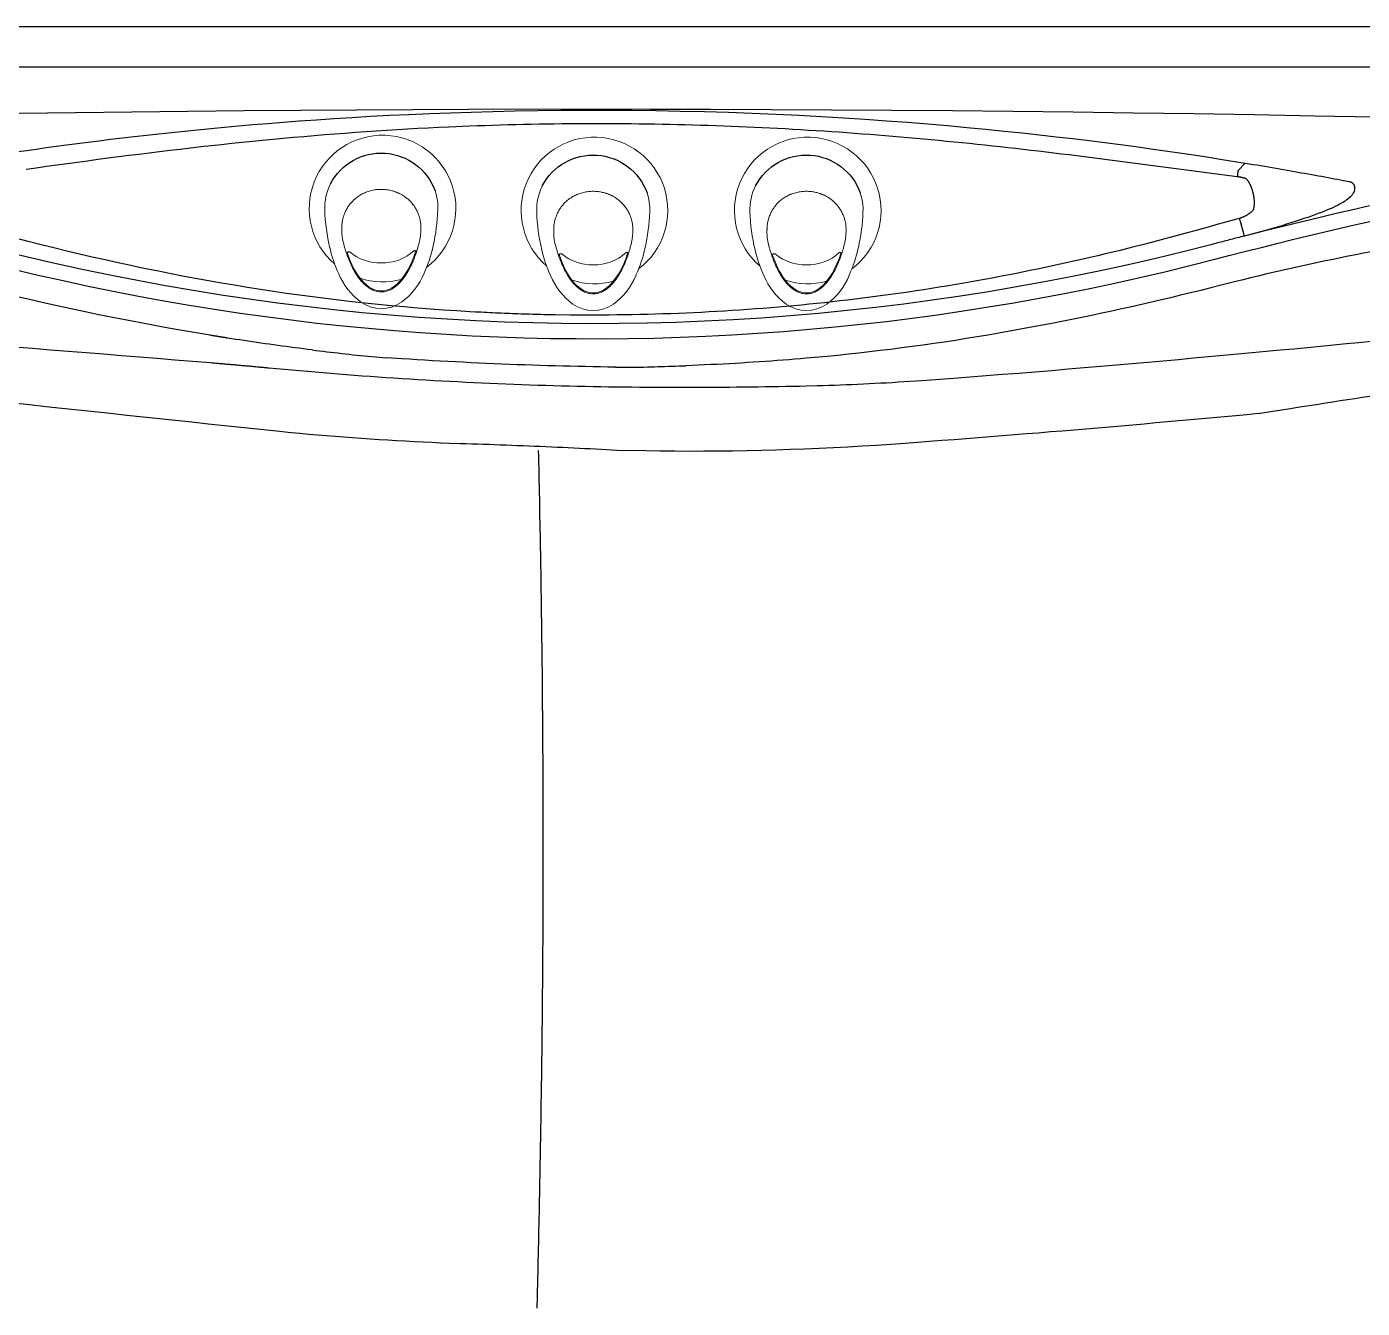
# Model space of a CAD drawing. Extents: x 528 to 612, y 649 to 778.
# Drawn here: x 559.62 to 584.67, y 709.49 to 733.54 of the extents above; entities that cross this region are included whole.
import ezdxf

# ---------------------------------------------------------------- set-up
doc = ezdxf.new("R2010")
doc.units = 0
doc.header["$MEASUREMENT"] = 0
doc.layers.add('1', color=4, linetype='Continuous')

# ---------------------------------------------------------------- blocks, each defined once
blk = doc.blocks.new('air')
at = {"color": 4, "linetype": 'Continuous', "lineweight": 15}
for start, end in [(220.7492, 142.9494), (165.1969, 197.8132)]:
    blk.add_arc((0, 0), 1.375, start, end, dxfattribs=at)
at = {"layer": '1', "linetype": 'Continuous', "lineweight": 15}
blk.add_line((-1.521, -0.646), (-1.523, -0.644), dxfattribs=at)
at = {"layer": '1', "linetype": 'Continuous', "lineweight": 15, "flags": 128}
blk.add_lwpolyline([(-0.81, 0.621), (-0.905, 0.587), (-0.999, 0.549), (-1.092, 0.505), (-1.181, 0.456), (-1.267, 0.4), (-1.347, 0.337), (-1.405, 0.282), (-1.457, 0.221), (-1.487, 0.176), (-1.512, 0.128), (-1.531, 0.077), (-1.544, 0.02), (-1.546, -0.039), (-1.539, -0.097), (-1.522, -0.153), (-1.5, -0.203), (-1.472, -0.25), (-1.44, -0.294), (-1.381, -0.359), (-1.315, -0.416), (-1.244, -0.468), (-1.149, -0.525), (-1.05, -0.576), (-0.948, -0.619), (-0.844, -0.658)], dxfattribs=at)
at = {"layer": '1', "linetype": 'Continuous', "lineweight": 15}
for centre, radius, start, end in [((0.104, -2.603), 3.642, 92.0665, 102.7282), ((0.021, 0.084), 0.954, 70.8918, 92.891), ((-0.734, -0.399), 1.272, 112.1545, 143.4931), ((-0.187, -1.448), 2.451, 102.0442, 114.7624), ((-0.148, 0), 0.873, 137.3551, 181.5716), ((-1.223, -0.024), 0.655, 144.4276, 215.6266), ((-0.141, -0.046), 0.88, 178.584, 220.1541), ((-0.741, 0.343), 1.261, 216.4207, 247.5271), ((-0.154, 1.5), 2.557, 245.294, 257.3674), ((0.073, 2.388), 3.473, 256.4351, 268.374), ((0.016, -0.096), 0.988, 267.5789, 296.8901)]:
    blk.add_arc(centre, radius, start, end, dxfattribs=at)
at = {"layer": '1'}
for centre, radius, start, end in [((-0.036, -0.025), 1.076, 297.6393, 69.9241), ((-0.802, 0.605), 0.0177, 309.977, 117.7542), ((-0.836, -0.631), 0.028, 253.5221, 38.0725)]:
    blk.add_arc(centre, radius, start, end, dxfattribs=at)
at = {"layer": '1', "color": 3, "linetype": 'Continuous', "lineweight": 15}
for points, knots in [([(-0.605, -0.743), (-0.647, -0.733), (-0.729, -0.712), (-0.85, -0.673), (-0.969, -0.629), (-1.086, -0.577), (-1.185, -0.524), (-1.266, -0.473), (-1.331, -0.426), (-1.391, -0.373), (-1.446, -0.315), (-1.494, -0.251), (-1.526, -0.192), (-1.545, -0.142), (-1.556, -0.103), (-1.563, -0.064), (-1.566, -0.024), (-1.564, 0.016), (-1.557, 0.056), (-1.546, 0.094), (-1.527, 0.144), (-1.495, 0.202), (-1.446, 0.266), (-1.391, 0.324), (-1.33, 0.376), (-1.266, 0.423), (-1.185, 0.475), (-1.087, 0.528), (-0.971, 0.58), (-0.851, 0.625), (-0.73, 0.663), (-0.648, 0.684), (-0.607, 0.694)], [0, 0, 0, 0, 0.049918, 0.099848, 0.149772, 0.199708, 0.249758, 0.281163, 0.312549, 0.343847, 0.375097, 0.406409, 0.43777, 0.453463, 0.469146, 0.48481, 0.500452, 0.516071, 0.531676, 0.547279, 0.562891, 0.594116, 0.625338, 0.65655, 0.687781, 0.719016, 0.750242, 0.800203, 0.850202, 0.900166, 0.950083, 1, 1, 1, 1]), ([(-0.607, 0.694), (-0.587, 0.699), (-0.548, 0.707), (-0.508, 0.711), (-0.488, 0.713)], [0, 0, 0, 0, 0.499996, 1, 1, 1, 1]), ([(-0.432, 0.718), (-0.441, 0.717), (-0.46, 0.716), (-0.479, 0.714), (-0.488, 0.713)], [0, 0, 0, 0, 0.503897, 1, 1, 1, 1]), ([(-0.302, 0.718), (-0.325, 0.719), (-0.368, 0.721), (-0.411, 0.719), (-0.432, 0.718)], [0, 0, 0, 0, 0.515264, 1, 1, 1, 1]), ([(-0.029, 0.638), (-0.052, 0.649), (-0.097, 0.671), (-0.163, 0.693), (-0.225, 0.708), (-0.265, 0.714), (-0.284, 0.716)], [0, 0, 0, 0, 0.2871549, 0.5493861, 0.7868935, 1, 1, 1, 1]), ([(0.36, -0.024), (0.359, 0.002), (0.358, 0.054), (0.345, 0.133), (0.33, 0.192), (0.317, 0.232), (0.31, 0.252), (0.302, 0.272), (0.293, 0.293), (0.284, 0.313), (0.274, 0.333), (0.257, 0.365), (0.23, 0.407), (0.191, 0.46), (0.145, 0.511), (0.092, 0.559), (0.034, 0.602), (-0.008, 0.626), (-0.029, 0.638)], [0, 0, 0, 0, 0.095821, 0.193894, 0.294492, 0.320678, 0.347244, 0.374185, 0.401486, 0.429141, 0.457148, 0.485334, 0.563526, 0.642838, 0.730397, 0.819135, 0.909028, 1, 1, 1, 1]), ([(-0.031, -0.684), (-0.01, -0.672), (0.032, -0.65), (0.089, -0.608), (0.143, -0.56), (0.184, -0.515), (0.216, -0.474), (0.24, -0.44), (0.261, -0.405), (0.28, -0.37), (0.294, -0.339), (0.305, -0.314), (0.321, -0.272), (0.341, -0.206), (0.357, -0.114), (0.359, -0.054), (0.36, -0.024)], [0, 0, 0, 0, 0.089465, 0.177985, 0.265807, 0.356658, 0.40795, 0.458748, 0.509015, 0.558748, 0.607996, 0.633599, 0.659069, 0.775989, 0.88959, 1, 1, 1, 1]), ([(-0.469, -0.763), (-0.492, -0.761), (-0.538, -0.758), (-0.583, -0.748), (-0.605, -0.743)], [0, 0, 0, 0, 0.500007, 1, 1, 1, 1]), ([(-0.283, -0.76), (-0.263, -0.758), (-0.223, -0.752), (-0.162, -0.737), (-0.096, -0.715), (-0.053, -0.695), (-0.031, -0.684)], [0, 0, 0, 0, 0.219659, 0.459288, 0.719297, 1, 1, 1, 1]), ([(-0.469, -0.763), (-0.458, -0.763), (-0.435, -0.765), (-0.412, -0.765), (-0.4, -0.765)], [0, 0, 0, 0, 0.497126, 1, 1, 1, 1])]:
    blk.add_open_spline(points, degree=3, knots=knots, dxfattribs=at)
for points in [[(-0.302, 0.718), (-0.284, 0.716)], [(-0.4, -0.765), (-0.303, -0.762)]]:
    blk.add_open_spline(points, degree=1, dxfattribs=at)
at = {"layer": '1', "linetype": 'Continuous', "lineweight": 15}
blk.add_open_spline([(-0.283, -0.76), (-0.303, -0.762)], degree=1, dxfattribs=at)
blk = doc.blocks.new('2010JETSETTER')
at = {"layer": '1', "color": 3, "linetype": 'Continuous'}
for p, q in [((72.055, 63.184), (12.058, 63.184)), ((54.264, 60.626), (54.128, 60.484)), ((54.246, 59.257), (54.184, 59.48))]:
    blk.add_line(p, q, dxfattribs=at)
for points in [[(30.056, 62.434), (32.056, 62.434), (34.056, 62.434), (36.056, 62.434), (38.056, 62.434), (40.056, 62.434), (42.056, 62.434), (44.056, 62.434), (46.056, 62.434), (48.056, 62.434), (50.056, 62.434), (52.056, 62.434), (54.056, 62.434), (56.056, 62.434), (58.056, 62.434), (60.056, 62.434), (62.056, 62.434), (64.056, 62.434), (66.056, 62.434), (68.056, 62.434), (72.056, 62.434)], [(39.701, 61.631), (38.647, 61.627), (37.593, 61.621), (36.539, 61.614), (35.485, 61.605), (34.431, 61.595), (33.377, 61.583), (32.323, 61.57), (31.27, 61.555), (30.216, 61.538), (29.162, 61.521), (28.108, 61.501), (27.054, 61.48), (26.001, 61.458), (24.947, 61.434), (23.893, 61.408), (22.84, 61.381), (21.786, 61.353), (20.733, 61.323), (18.626, 61.258)], [(62.367, 61.352), (61.234, 61.382), (60.101, 61.411), (58.968, 61.438), (57.835, 61.464), (56.702, 61.487), (55.569, 61.509), (54.436, 61.53), (53.302, 61.548), (52.169, 61.565), (51.036, 61.579), (49.902, 61.592), (48.769, 61.604), (47.636, 61.613), (46.502, 61.621), (45.369, 61.627), (44.235, 61.631), (43.102, 61.634), (41.968, 61.635), (39.701, 61.631)], [(31.235, 60.84), (31.408, 60.865), (31.586, 60.89), (31.77, 60.916), (31.959, 60.941), (32.153, 60.967), (32.352, 60.993), (32.557, 61.02), (32.766, 61.046), (32.98, 61.072), (33.2, 61.098), (33.423, 61.124), (33.652, 61.15), (33.885, 61.176), (34.123, 61.202), (34.365, 61.227), (34.612, 61.252), (34.863, 61.276), (35.118, 61.3), (35.377, 61.324), (35.647, 61.347), (35.928, 61.371), (36.222, 61.394), (36.526, 61.417), (36.842, 61.439), (37.169, 61.461), (37.506, 61.482), (37.854, 61.503), (38.212, 61.522), (38.581, 61.539), (38.959, 61.556), (39.347, 61.571), (39.744, 61.584), (40.151, 61.595), (40.566, 61.605), (40.991, 61.612), (41.423, 61.617), (41.865, 61.619), (42.313, 61.619), (42.764, 61.616), (43.215, 61.611), (43.666, 61.602), (44.117, 61.591), (44.568, 61.578), (45.016, 61.562), (45.456, 61.543), (45.888, 61.522), (46.312, 61.499), (46.729, 61.475), (47.136, 61.448), (47.535, 61.421), (47.926, 61.391), (48.307, 61.36), (48.68, 61.328), (49.043, 61.296), (49.398, 61.262), (49.742, 61.227), (50.078, 61.192), (50.403, 61.157), (50.719, 61.121), (51.029, 61.085), (51.334, 61.047), (51.632, 61.01), (51.924, 60.972), (52.21, 60.934), (52.49, 60.895), (52.763, 60.857), (53.03, 60.818), (53.291, 60.779), (53.544, 60.741), (53.791, 60.702), (54.264, 60.626)], [(31.393, 60.512), (31.586, 60.539), (31.779, 60.566), (31.971, 60.592), (32.164, 60.619), (32.357, 60.645), (32.549, 60.671), (32.742, 60.697), (32.935, 60.722), (33.128, 60.747), (33.32, 60.772), (33.513, 60.796), (33.706, 60.82), (33.899, 60.844), (34.092, 60.867), (34.285, 60.89), (34.479, 60.912), (34.672, 60.934), (34.865, 60.956), (35.058, 60.977), (35.252, 60.997), (35.445, 61.017), (35.639, 61.037), (35.832, 61.056), (36.026, 61.075), (36.219, 61.093), (36.413, 61.11), (36.607, 61.127), (36.8, 61.144), (36.994, 61.16), (37.188, 61.175), (37.382, 61.19), (37.576, 61.204), (37.77, 61.218), (37.964, 61.231), (38.158, 61.243), (38.352, 61.255), (38.546, 61.267), (38.74, 61.278), (38.934, 61.288), (39.128, 61.298), (39.323, 61.307), (39.711, 61.323)], [(39.711, 61.323), (39.856, 61.329), (40, 61.334), (40.145, 61.339), (40.289, 61.343), (40.434, 61.347), (40.578, 61.351), (40.723, 61.355), (40.867, 61.358), (41.012, 61.36), (41.156, 61.363), (41.301, 61.365), (41.445, 61.367), (41.59, 61.368), (41.734, 61.369), (41.879, 61.37), (42.023, 61.37), (42.168, 61.37), (42.312, 61.37), (42.457, 61.369), (42.601, 61.368), (42.746, 61.367), (42.891, 61.365), (43.035, 61.363), (43.18, 61.361), (43.324, 61.358), (43.469, 61.355), (43.613, 61.352), (43.758, 61.348), (43.902, 61.344), (44.047, 61.34), (44.191, 61.335), (44.335, 61.33), (44.48, 61.325), (44.624, 61.32), (44.769, 61.314), (44.913, 61.307), (45.058, 61.301), (45.202, 61.294), (45.346, 61.287), (45.491, 61.279), (45.635, 61.272), (45.779, 61.264), (45.924, 61.255), (46.068, 61.246), (46.212, 61.237), (46.356, 61.228), (46.501, 61.219), (46.645, 61.209), (46.789, 61.199), (46.933, 61.188), (47.077, 61.177), (47.221, 61.166), (47.365, 61.155), (47.51, 61.143), (47.654, 61.131), (47.798, 61.119), (47.942, 61.106), (48.086, 61.094), (48.229, 61.081), (48.373, 61.067), (48.517, 61.054), (48.661, 61.04), (48.805, 61.026), (48.949, 61.011), (49.093, 60.997), (49.236, 60.982), (49.38, 60.967), (49.524, 60.951), (49.667, 60.935), (49.811, 60.92), (49.955, 60.903), (50.098, 60.887), (50.242, 60.871), (50.386, 60.854), (50.529, 60.837), (50.673, 60.82), (50.816, 60.802), (50.96, 60.785), (51.103, 60.767), (51.246, 60.749), (51.39, 60.731), (51.533, 60.713), (51.676, 60.694), (51.82, 60.676), (51.963, 60.657), (52.106, 60.639), (52.25, 60.62), (52.393, 60.601), (52.536, 60.582), (52.68, 60.563), (52.823, 60.544), (52.966, 60.525), (53.109, 60.506), (53.253, 60.487), (53.396, 60.468), (53.539, 60.449), (53.683, 60.43), (53.826, 60.411), (54.113, 60.374)], [(56.592, 59.821), (56.412, 59.78), (56.232, 59.738), (56.052, 59.697), (55.871, 59.655), (55.691, 59.612), (55.511, 59.569), (55.33, 59.526), (55.15, 59.482), (54.969, 59.438), (54.788, 59.393), (54.608, 59.348), (54.246, 59.257)], [(54.264, 60.626), (54.338, 60.614), (54.412, 60.602), (54.485, 60.59), (54.557, 60.578), (54.629, 60.566), (54.7, 60.553), (54.771, 60.541), (54.841, 60.529), (54.911, 60.517), (54.98, 60.505), (55.048, 60.494), (55.116, 60.482), (55.183, 60.47), (55.25, 60.458), (55.315, 60.446), (55.381, 60.435), (55.445, 60.423), (55.509, 60.412), (55.572, 60.4), (55.634, 60.389), (55.696, 60.378), (55.756, 60.366), (55.816, 60.355), (55.876, 60.344), (55.934, 60.333), (55.992, 60.323), (56.048, 60.312), (56.104, 60.301), (56.214, 60.281)], [(53.69, 58.821), (53.982, 58.897), (54.274, 58.971), (54.566, 59.045), (54.857, 59.118), (55.149, 59.19), (55.439, 59.261), (55.73, 59.33), (56.021, 59.399), (56.311, 59.466), (56.601, 59.532)], [(54.128, 60.484), (54.127, 60.481), (54.127, 60.477), (54.126, 60.473), (54.125, 60.468), (54.124, 60.462), (54.123, 60.455), (54.122, 60.448), (54.121, 60.44), (54.12, 60.431), (54.119, 60.422), (54.118, 60.413), (54.116, 60.403), (54.115, 60.394), (54.113, 60.374)], [(54.113, 60.374), (54.118, 60.374), (54.123, 60.373), (54.128, 60.372), (54.133, 60.371), (54.138, 60.371), (54.143, 60.37), (54.148, 60.369), (54.153, 60.368), (54.159, 60.367), (54.164, 60.366), (54.169, 60.365), (54.174, 60.365), (54.179, 60.364), (54.184, 60.363), (54.189, 60.362), (54.194, 60.36), (54.199, 60.359), (54.204, 60.358), (54.209, 60.357), (54.214, 60.356), (54.219, 60.355), (54.224, 60.354), (54.229, 60.352), (54.234, 60.351), (54.239, 60.35), (54.244, 60.349), (54.249, 60.347), (54.254, 60.346), (54.264, 60.343)], [(56.315, 60.158), (56.314, 60.137), (56.31, 60.116), (56.304, 60.095), (56.296, 60.075), (56.285, 60.054), (56.271, 60.034), (56.255, 60.014), (56.236, 59.994), (56.215, 59.974), (56.191, 59.954), (56.165, 59.934), (56.136, 59.914), (56.104, 59.893), (56.07, 59.873), (56.033, 59.853), (55.994, 59.832), (55.951, 59.811), (55.905, 59.789), (55.856, 59.768), (55.805, 59.746), (55.75, 59.724), (55.693, 59.701), (55.633, 59.678), (55.57, 59.655), (55.505, 59.631), (55.436, 59.608), (55.365, 59.584), (55.291, 59.559), (55.215, 59.534), (55.136, 59.509), (55.054, 59.484), (54.97, 59.458), (54.884, 59.433), (54.796, 59.407), (54.707, 59.381), (54.617, 59.356), (54.525, 59.33), (54.433, 59.305), (54.246, 59.257)], [(54.264, 60.343), (54.268, 60.34), (54.272, 60.337), (54.275, 60.334), (54.279, 60.331), (54.283, 60.328), (54.286, 60.324), (54.29, 60.32), (54.294, 60.316), (54.297, 60.312), (54.301, 60.308), (54.305, 60.303), (54.308, 60.299), (54.312, 60.294), (54.315, 60.289), (54.318, 60.284), (54.322, 60.279), (54.325, 60.274), (54.329, 60.268), (54.332, 60.263), (54.335, 60.257), (54.338, 60.251), (54.342, 60.245), (54.345, 60.239), (54.348, 60.233), (54.351, 60.227), (54.354, 60.221), (54.357, 60.214), (54.36, 60.208), (54.363, 60.201), (54.366, 60.194), (54.368, 60.188), (54.371, 60.181), (54.374, 60.174), (54.376, 60.167), (54.379, 60.16), (54.382, 60.152), (54.384, 60.145), (54.387, 60.138), (54.389, 60.13), (54.391, 60.123), (54.394, 60.116), (54.396, 60.108), (54.398, 60.1), (54.4, 60.093), (54.402, 60.085), (54.404, 60.078), (54.406, 60.07), (54.408, 60.062), (54.41, 60.054), (54.411, 60.047), (54.413, 60.039), (54.415, 60.031), (54.416, 60.023), (54.418, 60.016), (54.419, 60.008), (54.42, 60), (54.421, 59.992), (54.423, 59.984), (54.424, 59.977), (54.425, 59.969), (54.426, 59.961), (54.426, 59.954), (54.427, 59.946), (54.428, 59.938), (54.429, 59.931), (54.429, 59.923), (54.43, 59.916), (54.43, 59.908), (54.43, 59.901), (54.43, 59.893), (54.43, 59.886), (54.43, 59.879), (54.43, 59.872), (54.43, 59.864), (54.43, 59.857), (54.43, 59.85), (54.429, 59.843), (54.429, 59.837), (54.428, 59.83), (54.427, 59.823), (54.426, 59.817), (54.426, 59.81), (54.425, 59.804), (54.423, 59.798), (54.422, 59.791), (54.421, 59.785), (54.419, 59.779), (54.418, 59.774), (54.416, 59.768), (54.415, 59.762), (54.413, 59.757), (54.411, 59.752), (54.409, 59.746), (54.404, 59.736)], [(56.214, 60.281), (56.223, 60.278), (56.232, 60.276), (56.24, 60.272), (56.248, 60.269), (56.255, 60.265), (56.261, 60.261), (56.267, 60.257), (56.272, 60.253), (56.276, 60.248), (56.28, 60.244), (56.284, 60.24), (56.288, 60.236), (56.291, 60.232), (56.294, 60.228), (56.297, 60.223), (56.299, 60.219), (56.302, 60.215), (56.304, 60.21), (56.306, 60.206), (56.307, 60.201), (56.309, 60.197), (56.31, 60.192), (56.312, 60.188), (56.313, 60.183), (56.313, 60.179), (56.314, 60.174), (56.315, 60.17), (56.315, 60.166), (56.315, 60.158)], [(54.404, 59.736), (54.398, 59.73), (54.392, 59.724), (54.386, 59.719), (54.38, 59.713), (54.374, 59.707), (54.367, 59.702), (54.361, 59.696), (54.354, 59.691), (54.347, 59.686), (54.341, 59.68), (54.334, 59.675), (54.327, 59.671), (54.32, 59.666), (54.313, 59.661), (54.306, 59.656), (54.298, 59.652), (54.291, 59.648), (54.284, 59.643), (54.276, 59.639), (54.269, 59.635), (54.261, 59.631), (54.254, 59.627), (54.246, 59.624), (54.239, 59.62), (54.231, 59.617), (54.223, 59.613), (54.215, 59.61), (54.207, 59.607), (54.199, 59.604), (54.191, 59.601), (54.183, 59.598), (54.175, 59.596), (54.167, 59.593), (54.151, 59.588)], [(39.72, 57.837), (39.474, 57.852), (39.227, 57.869), (38.981, 57.887), (38.734, 57.906), (38.488, 57.927), (38.242, 57.95), (37.996, 57.974), (37.75, 57.999), (37.505, 58.026), (37.259, 58.054), (37.014, 58.084), (36.769, 58.115), (36.524, 58.148), (36.279, 58.182), (36.034, 58.218), (35.79, 58.255), (35.546, 58.293), (35.302, 58.333), (35.058, 58.374), (34.815, 58.417), (34.572, 58.461), (34.329, 58.507), (34.087, 58.554), (33.844, 58.602), (33.602, 58.651), (33.36, 58.702), (33.119, 58.755), (32.878, 58.808), (32.637, 58.863), (32.396, 58.919), (32.156, 58.976), (31.916, 59.035), (31.676, 59.095), (31.436, 59.155), (31.197, 59.217)], [(54.151, 59.588), (54.012, 59.549), (53.872, 59.51), (53.733, 59.471), (53.594, 59.432), (53.455, 59.393), (53.316, 59.355), (53.176, 59.317), (53.037, 59.279), (52.897, 59.241), (52.757, 59.204), (52.618, 59.167), (52.478, 59.131), (52.338, 59.095), (52.198, 59.059), (52.057, 59.024), (51.917, 58.989), (51.777, 58.955), (51.636, 58.921), (51.495, 58.888), (51.355, 58.855), (51.214, 58.822), (51.073, 58.79), (50.932, 58.759), (50.791, 58.728), (50.649, 58.697), (50.508, 58.667), (50.367, 58.637), (50.225, 58.608), (50.083, 58.579), (49.942, 58.551), (49.8, 58.523), (49.658, 58.496), (49.516, 58.469), (49.373, 58.443), (49.231, 58.417), (49.089, 58.391), (48.946, 58.367), (48.804, 58.342), (48.661, 58.319), (48.519, 58.295), (48.376, 58.272), (48.233, 58.25), (48.09, 58.228), (47.947, 58.207), (47.804, 58.186), (47.661, 58.166), (47.518, 58.146), (47.374, 58.127), (47.231, 58.108), (47.088, 58.09), (46.944, 58.072), (46.801, 58.055), (46.657, 58.039), (46.513, 58.022), (46.37, 58.007), (46.226, 57.992), (46.082, 57.977), (45.938, 57.963), (45.794, 57.949), (45.65, 57.936), (45.506, 57.923), (45.362, 57.911), (45.218, 57.9), (45.074, 57.889), (44.93, 57.878), (44.785, 57.868), (44.641, 57.858), (44.497, 57.849), (44.353, 57.841), (44.208, 57.833), (44.064, 57.825), (43.919, 57.818), (43.775, 57.812), (43.63, 57.806), (43.486, 57.8), (43.341, 57.795), (43.197, 57.791), (43.052, 57.787), (42.908, 57.783), (42.763, 57.78), (42.619, 57.778), (42.474, 57.776), (42.33, 57.774), (42.185, 57.773), (42.04, 57.773), (41.896, 57.773), (41.751, 57.773), (41.607, 57.775), (41.318, 57.778)], [(54.151, 59.588), (54.154, 59.578), (54.157, 59.568), (54.16, 59.557), (54.162, 59.547), (54.165, 59.537), (54.168, 59.528), (54.171, 59.519), (54.173, 59.511), (54.176, 59.504), (54.178, 59.497), (54.179, 59.492), (54.181, 59.487), (54.182, 59.484), (54.184, 59.48)], [(53.615, 59.094), (53.101, 58.963), (52.584, 58.838), (52.066, 58.719), (51.545, 58.606), (51.023, 58.498), (50.499, 58.397), (49.974, 58.302), (49.447, 58.212), (48.919, 58.129), (48.389, 58.052), (47.858, 57.981), (47.326, 57.916), (46.793, 57.858), (46.26, 57.805), (45.725, 57.759), (45.19, 57.719), (44.655, 57.686), (44.119, 57.658), (43.583, 57.637), (43.046, 57.622), (42.51, 57.614), (41.973, 57.612), (41.437, 57.616), (40.901, 57.626), (40.366, 57.643), (39.831, 57.666), (39.296, 57.695), (38.763, 57.73), (38.23, 57.772), (37.698, 57.819), (37.167, 57.873), (36.637, 57.933), (36.108, 57.999), (35.581, 58.071), (35.055, 58.149), (34.53, 58.234), (34.007, 58.324), (33.486, 58.42), (32.967, 58.522), (32.449, 58.629), (31.934, 58.743), (31.42, 58.862), (30.908, 58.987)], [(54.246, 59.257), (54.215, 59.249), (54.183, 59.241), (54.151, 59.232), (54.12, 59.224), (54.088, 59.216), (54.057, 59.208), (54.025, 59.2), (53.994, 59.192), (53.962, 59.184), (53.931, 59.176), (53.899, 59.168), (53.867, 59.159), (53.836, 59.151), (53.804, 59.143), (53.773, 59.135), (53.741, 59.127), (53.71, 59.118), (53.678, 59.11), (53.615, 59.094)], [(31.152, 58.637), (31.619, 58.526), (32.088, 58.42), (32.558, 58.319), (33.03, 58.222), (33.503, 58.13), (33.977, 58.043), (34.453, 57.961), (34.93, 57.884), (35.408, 57.812), (35.888, 57.745), (36.369, 57.683), (36.85, 57.625), (37.333, 57.573), (37.818, 57.526), (38.303, 57.484), (38.789, 57.447), (39.275, 57.415), (39.761, 57.388), (40.248, 57.366), (40.735, 57.35), (41.222, 57.338), (41.71, 57.332), (42.198, 57.331), (42.685, 57.335), (43.173, 57.344), (43.661, 57.359), (44.147, 57.378), (44.633, 57.403), (45.119, 57.433), (45.603, 57.467), (46.087, 57.507), (46.57, 57.552), (47.052, 57.602), (47.533, 57.657), (48.013, 57.717), (48.492, 57.782), (48.97, 57.852), (49.447, 57.927), (49.923, 58.006), (50.398, 58.091), (50.872, 58.181), (51.345, 58.275), (51.817, 58.375), (52.287, 58.479), (52.756, 58.588), (53.69, 58.821)], [(34.846, 56.877), (34.515, 56.904), (34.184, 56.931), (33.852, 56.958), (33.52, 56.985), (33.187, 57.012), (32.854, 57.039), (32.52, 57.066), (32.185, 57.092), (31.851, 57.119), (31.515, 57.146), (31.179, 57.173)], [(41.318, 57.778), (41.264, 57.779), (41.211, 57.78), (41.158, 57.781), (41.104, 57.782), (41.051, 57.784), (40.998, 57.785), (40.945, 57.786), (40.891, 57.788), (40.838, 57.789), (40.785, 57.791), (40.732, 57.792), (40.678, 57.794), (40.625, 57.796), (40.572, 57.798), (40.519, 57.8), (40.465, 57.802), (40.412, 57.804), (40.359, 57.806), (40.306, 57.808), (40.253, 57.81), (40.199, 57.813), (40.146, 57.815), (40.093, 57.818), (40.04, 57.82), (39.986, 57.823), (39.933, 57.826), (39.88, 57.828), (39.827, 57.831), (39.72, 57.837)], [(56.624, 57.276), (56.394, 57.254), (56.16, 57.232), (55.92, 57.209), (55.677, 57.186), (55.428, 57.162), (55.176, 57.138), (54.919, 57.114), (54.658, 57.089), (54.393, 57.065), (54.124, 57.039), (53.851, 57.014), (53.575, 56.989), (53.295, 56.963), (53.012, 56.937), (52.725, 56.911), (52.435, 56.886), (52.142, 56.86), (51.845, 56.834), (51.546, 56.808), (51.244, 56.782), (50.939, 56.757), (50.632, 56.731), (50.323, 56.706), (50.014, 56.681), (49.707, 56.657), (49.401, 56.633), (49.097, 56.61), (48.794, 56.587), (48.192, 56.543)], [(35.949, 56.779), (35.929, 56.781), (35.909, 56.783), (35.888, 56.785), (35.868, 56.786), (35.848, 56.788), (35.827, 56.79), (35.807, 56.792), (35.787, 56.794), (35.766, 56.796), (35.746, 56.798), (35.726, 56.8), (35.706, 56.802), (35.685, 56.803), (35.665, 56.805), (35.645, 56.807), (35.625, 56.809), (35.604, 56.811), (35.584, 56.813), (35.564, 56.815), (35.544, 56.816), (35.524, 56.818), (35.504, 56.82), (35.483, 56.822), (35.463, 56.824), (35.443, 56.825), (35.423, 56.827), (35.403, 56.829), (35.383, 56.831), (35.363, 56.833), (35.343, 56.834), (35.323, 56.836), (35.303, 56.838), (35.283, 56.84), (35.263, 56.841), (35.243, 56.843), (35.223, 56.845), (35.203, 56.847), (35.183, 56.848), (35.163, 56.85), (35.143, 56.852), (35.123, 56.853), (35.103, 56.855), (35.084, 56.857), (35.064, 56.858), (35.044, 56.86), (35.024, 56.862), (35.004, 56.863), (34.984, 56.865), (34.965, 56.867), (34.945, 56.868), (34.925, 56.87), (34.905, 56.872), (34.886, 56.873), (34.846, 56.877)], [(46.027, 56.44), (45.901, 56.437), (45.774, 56.435), (45.645, 56.432), (45.516, 56.43), (45.386, 56.428), (45.255, 56.426), (45.123, 56.424), (44.99, 56.422), (44.856, 56.42), (44.721, 56.419), (44.586, 56.417), (44.449, 56.416), (44.312, 56.415), (44.174, 56.414), (44.035, 56.414), (43.896, 56.414), (43.756, 56.413), (43.615, 56.413), (43.474, 56.414), (43.332, 56.414), (43.189, 56.415), (43.046, 56.416), (42.902, 56.417), (42.758, 56.419), (42.613, 56.42), (42.468, 56.422), (42.322, 56.424), (42.175, 56.427), (42.029, 56.43), (41.882, 56.433), (41.734, 56.436), (41.586, 56.439), (41.438, 56.443), (41.29, 56.447), (41.141, 56.452), (40.992, 56.456), (40.843, 56.461), (40.694, 56.467), (40.544, 56.472), (40.394, 56.478), (40.244, 56.484), (40.094, 56.49), (39.944, 56.497), (39.794, 56.504), (39.644, 56.511), (39.493, 56.519), (39.343, 56.527), (39.193, 56.535), (39.043, 56.543), (38.893, 56.552), (38.743, 56.561), (38.593, 56.57), (38.444, 56.58), (38.294, 56.589), (38.145, 56.599), (37.997, 56.61), (37.848, 56.62), (37.7, 56.631), (37.552, 56.642), (37.404, 56.653), (37.256, 56.665), (37.109, 56.677), (36.963, 56.689), (36.816, 56.701), (36.671, 56.713), (36.525, 56.726), (36.381, 56.739), (36.236, 56.752), (35.949, 56.779)], [(48.192, 56.543), (48.082, 56.535), (47.972, 56.527), (47.862, 56.52), (47.753, 56.513), (47.643, 56.506), (47.534, 56.5), (47.425, 56.494), (47.317, 56.488), (47.208, 56.482), (47.1, 56.477), (46.991, 56.472), (46.884, 56.467), (46.776, 56.463), (46.668, 56.459), (46.561, 56.455), (46.454, 56.451), (46.347, 56.448), (46.24, 56.445), (46.027, 56.44)], [(54.507, 55.926), (54.507, 55.926), (54.507, 55.926), (54.507, 55.926), (54.507, 55.926), (54.506, 55.926), (54.506, 55.926), (54.506, 55.926), (54.506, 55.926), (54.506, 55.926), (54.506, 55.926), (54.506, 55.926), (54.506, 55.926), (54.506, 55.926), (54.505, 55.926)], [(41.002, 55.237), (41.005, 55.124), (41.007, 55.01), (41.01, 54.896), (41.012, 54.782), (41.015, 54.668), (41.017, 54.554), (41.019, 54.44), (41.022, 54.325), (41.024, 54.21), (41.026, 54.095), (41.028, 53.981), (41.03, 53.867), (41.033, 53.753), (41.035, 53.639), (41.037, 53.524), (41.039, 53.41), (41.041, 53.296), (41.043, 53.181), (41.045, 53.066), (41.047, 52.952), (41.048, 52.837), (41.05, 52.722), (41.052, 52.607), (41.054, 52.493), (41.056, 52.378), (41.057, 52.263), (41.059, 52.148), (41.06, 52.032), (41.062, 51.917), (41.063, 51.802), (41.065, 51.687), (41.066, 51.572), (41.068, 51.456), (41.069, 51.341), (41.07, 51.225), (41.072, 51.11), (41.073, 50.994), (41.074, 50.879), (41.075, 50.763), (41.076, 50.648), (41.077, 50.532), (41.078, 50.416), (41.079, 50.301), (41.08, 50.185), (41.081, 50.069), (41.082, 49.953), (41.083, 49.837), (41.084, 49.721), (41.084, 49.606), (41.085, 49.49), (41.086, 49.374), (41.086, 49.258), (41.087, 49.142), (41.087, 49.026), (41.088, 48.91), (41.088, 48.794), (41.089, 48.678), (41.089, 48.562), (41.089, 48.446), (41.089, 48.329), (41.09, 48.213), (41.09, 48.097), (41.09, 47.981), (41.09, 47.865), (41.09, 47.749), (41.09, 47.633), (41.09, 47.517), (41.09, 47.401), (41.089, 47.285), (41.089, 47.169), (41.089, 47.053), (41.089, 46.936), (41.088, 46.82), (41.088, 46.704), (41.088, 46.588), (41.087, 46.472), (41.087, 46.356), (41.086, 46.24), (41.085, 46.124), (41.085, 46.009), (41.084, 45.893), (41.083, 45.777), (41.083, 45.661), (41.082, 45.545), (41.081, 45.429), (41.08, 45.313), (41.079, 45.198), (41.078, 45.082), (41.077, 44.966), (41.076, 44.851), (41.075, 44.735), (41.074, 44.619), (41.072, 44.504), (41.071, 44.388), (41.07, 44.273), (41.069, 44.157), (41.067, 44.042), (41.066, 43.927), (41.064, 43.811), (41.063, 43.696), (41.061, 43.581), (41.06, 43.466), (41.058, 43.351), (41.057, 43.236), (41.055, 43.121), (41.053, 43.006), (41.051, 42.891), (41.05, 42.776), (41.048, 42.661), (41.046, 42.547), (41.044, 42.432), (41.042, 42.318), (41.04, 42.203), (41.038, 42.089), (41.036, 41.974), (41.034, 41.86), (41.032, 41.746), (41.03, 41.632), (41.027, 41.517), (41.025, 41.403), (41.023, 41.288), (41.021, 41.173), (41.019, 41.059), (41.016, 40.944), (41.014, 40.83), (41.011, 40.716), (41.009, 40.602), (41.007, 40.489), (41.004, 40.375), (41.002, 40.262), (40.999, 40.149), (40.996, 40.036), (40.994, 39.924), (40.991, 39.811), (40.988, 39.699), (40.985, 39.587), (40.982, 39.476), (40.98, 39.364), (40.974, 39.142)]]:
    blk.add_lwpolyline(points, dxfattribs=at)
at = {"layer": '1', "color": 2, "linetype": 'Continuous'}
for points in [[(56.624, 58.96), (56.481, 58.933), (56.338, 58.905), (56.195, 58.877), (56.052, 58.848), (55.91, 58.819), (55.768, 58.789), (55.627, 58.76), (55.485, 58.729), (55.344, 58.698), (55.203, 58.667), (55.062, 58.636), (54.922, 58.604), (54.782, 58.571), (54.642, 58.539), (54.503, 58.505), (54.364, 58.472), (54.225, 58.438), (54.086, 58.404), (53.81, 58.334)], [(34.846, 57.396), (34.586, 57.439), (34.325, 57.484), (34.065, 57.53), (33.804, 57.577), (33.544, 57.626), (33.283, 57.676), (33.023, 57.728), (32.762, 57.78), (32.501, 57.835), (32.241, 57.89), (31.98, 57.947), (31.719, 58.005), (31.459, 58.065), (31.198, 58.126), (30.937, 58.188), (30.677, 58.252), (30.416, 58.317), (30.155, 58.383), (29.634, 58.52)], [(53.81, 58.334), (53.619, 58.285), (53.429, 58.238), (53.239, 58.191), (53.049, 58.145), (52.859, 58.099), (52.67, 58.055), (52.481, 58.011), (52.292, 57.968), (52.103, 57.925), (51.915, 57.884), (51.727, 57.843), (51.54, 57.803), (51.352, 57.763), (51.165, 57.724), (50.979, 57.686), (50.792, 57.649), (50.606, 57.613), (50.42, 57.577), (50.05, 57.507)], [(35.173, 57.343), (35.167, 57.344), (35.161, 57.345), (35.155, 57.346), (35.149, 57.347), (35.143, 57.348), (35.137, 57.349), (35.131, 57.35), (35.125, 57.351), (35.119, 57.352), (35.113, 57.353), (35.107, 57.354), (35.101, 57.355), (35.095, 57.356), (35.089, 57.356), (35.083, 57.357), (35.077, 57.358), (35.071, 57.359), (35.065, 57.36), (35.059, 57.361), (35.053, 57.362), (35.047, 57.363), (35.042, 57.364), (35.036, 57.365), (35.03, 57.366), (35.024, 57.367), (35.018, 57.368), (35.012, 57.369), (35.006, 57.37), (35, 57.371), (34.994, 57.372), (34.988, 57.373), (34.982, 57.374), (34.976, 57.375), (34.97, 57.376), (34.964, 57.377), (34.959, 57.378), (34.953, 57.378), (34.947, 57.379), (34.941, 57.38), (34.935, 57.381), (34.929, 57.382), (34.923, 57.383), (34.917, 57.384), (34.911, 57.385), (34.905, 57.386), (34.899, 57.387), (34.893, 57.388), (34.888, 57.389), (34.882, 57.39), (34.876, 57.391), (34.87, 57.392), (34.864, 57.393), (34.858, 57.394), (34.846, 57.396)], [(50.05, 57.507), (49.845, 57.47), (49.64, 57.434), (49.436, 57.399), (49.232, 57.365), (49.029, 57.332), (48.826, 57.3), (48.623, 57.269), (48.421, 57.24), (48.219, 57.211), (48.017, 57.183), (47.816, 57.157), (47.616, 57.131), (47.415, 57.107), (47.216, 57.083), (47.017, 57.061), (46.818, 57.04), (46.619, 57.019), (46.422, 57), (46.027, 56.964)], [(36.76, 57.121), (36.679, 57.131), (36.598, 57.141), (36.517, 57.151), (36.437, 57.162), (36.356, 57.172), (36.276, 57.183), (36.196, 57.193), (36.116, 57.204), (36.037, 57.215), (35.957, 57.226), (35.878, 57.237), (35.799, 57.249), (35.72, 57.26), (35.641, 57.272), (35.562, 57.283), (35.484, 57.295), (35.406, 57.307), (35.328, 57.319), (35.173, 57.343)], [(36.76, 57.121), (36.829, 57.113), (36.898, 57.105), (36.967, 57.096), (37.037, 57.088), (37.106, 57.08), (37.176, 57.071), (37.245, 57.063), (37.315, 57.055), (37.385, 57.047), (37.454, 57.039), (37.524, 57.031), (37.594, 57.024), (37.665, 57.016), (37.735, 57.009), (37.805, 57.003), (37.876, 56.996), (37.946, 56.99), (38.017, 56.984), (38.158, 56.974)], [(42.448, 56.797), (42.308, 56.799), (42.168, 56.801), (42.027, 56.804), (41.886, 56.807), (41.745, 56.81), (41.603, 56.813), (41.461, 56.817), (41.319, 56.821), (41.176, 56.825), (41.034, 56.829), (40.891, 56.834), (40.747, 56.839), (40.604, 56.844), (40.46, 56.85), (40.317, 56.855), (40.173, 56.861), (40.029, 56.868), (39.885, 56.874), (39.74, 56.881), (39.596, 56.888), (39.452, 56.896), (39.308, 56.903), (39.164, 56.911), (39.02, 56.919), (38.876, 56.928), (38.732, 56.936), (38.588, 56.945), (38.445, 56.955), (38.158, 56.974)], [(46.027, 56.964), (45.92, 56.955), (45.813, 56.946), (45.705, 56.937), (45.596, 56.928), (45.486, 56.92), (45.376, 56.912), (45.265, 56.904), (45.153, 56.897), (45.041, 56.889), (44.928, 56.882), (44.815, 56.875), (44.7, 56.869), (44.586, 56.862), (44.471, 56.856), (44.355, 56.85), (44.238, 56.845), (44.122, 56.839), (44.004, 56.834), (43.767, 56.825)], [(54.507, 55.926), (54.623, 55.945), (54.742, 55.964), (54.864, 55.984), (54.988, 56.003), (55.114, 56.024), (55.242, 56.044), (55.372, 56.064), (55.503, 56.085), (55.636, 56.106), (55.77, 56.127), (55.906, 56.148), (56.042, 56.169), (56.18, 56.19), (56.318, 56.211), (56.457, 56.232), (56.597, 56.254)], [(42.448, 56.797), (42.515, 56.796), (42.582, 56.795), (42.649, 56.795), (42.716, 56.796), (42.783, 56.796), (42.849, 56.797), (42.916, 56.798), (42.982, 56.8), (43.048, 56.801), (43.114, 56.803), (43.18, 56.805), (43.246, 56.807), (43.312, 56.809), (43.377, 56.811), (43.442, 56.814), (43.508, 56.816), (43.573, 56.818), (43.638, 56.821), (43.767, 56.825)], [(36.038, 55.601), (35.731, 55.633), (35.425, 55.666), (35.118, 55.698), (34.812, 55.73), (34.506, 55.763), (34.2, 55.795), (33.895, 55.828), (33.589, 55.86), (33.284, 55.893), (32.98, 55.926), (32.675, 55.958), (32.371, 55.991), (32.067, 56.024), (31.763, 56.056), (31.459, 56.089), (31.156, 56.122), (30.853, 56.154), (30.55, 56.187), (29.945, 56.251)], [(54.505, 55.926), (54.295, 55.906), (54.084, 55.886), (53.873, 55.867), (53.66, 55.847), (53.447, 55.827), (53.233, 55.808), (53.018, 55.788), (52.803, 55.769), (52.587, 55.75), (52.37, 55.731), (52.152, 55.712), (51.934, 55.693), (51.714, 55.674), (51.494, 55.655), (51.274, 55.636), (51.052, 55.618), (50.83, 55.599), (50.607, 55.581), (50.384, 55.562), (50.16, 55.544), (49.935, 55.526), (49.709, 55.508), (49.483, 55.49), (49.256, 55.472), (49.028, 55.455), (48.8, 55.437), (48.571, 55.42), (48.342, 55.402), (47.881, 55.368)], [(39.337, 55.367), (39.171, 55.374), (39.006, 55.381), (38.84, 55.389), (38.675, 55.397), (38.51, 55.406), (38.345, 55.415), (38.18, 55.425), (38.015, 55.435), (37.849, 55.446), (37.685, 55.457), (37.52, 55.469), (37.355, 55.482), (37.19, 55.495), (37.025, 55.508), (36.861, 55.523), (36.696, 55.537), (36.531, 55.552), (36.367, 55.568), (36.038, 55.601)], [(42.476, 55.237), (42.378, 55.242), (42.279, 55.248), (42.179, 55.253), (42.078, 55.258), (41.977, 55.263), (41.875, 55.268), (41.773, 55.273), (41.669, 55.278), (41.565, 55.283), (41.461, 55.288), (41.356, 55.293), (41.251, 55.297), (41.145, 55.302), (41.038, 55.306), (40.932, 55.311), (40.825, 55.315), (40.717, 55.319), (40.61, 55.324), (40.503, 55.328), (40.396, 55.332), (40.289, 55.336), (40.182, 55.34), (40.076, 55.344), (39.969, 55.347), (39.863, 55.351), (39.757, 55.354), (39.652, 55.358), (39.546, 55.361), (39.337, 55.367)], [(47.881, 55.368), (47.612, 55.348), (47.344, 55.33), (47.075, 55.314), (46.806, 55.298), (46.537, 55.284), (46.268, 55.272), (45.998, 55.26), (45.728, 55.25), (45.458, 55.242), (45.188, 55.234), (44.918, 55.228), (44.647, 55.224), (44.376, 55.221), (44.105, 55.219), (43.834, 55.218), (43.563, 55.219), (43.291, 55.222), (43.02, 55.225), (42.476, 55.237)]]:
    blk.add_lwpolyline(points, dxfattribs=at)
at = {"layer": '1', "xscale": -1, "rotation": 270}
for p in [(38.081, 59.773), (42.056, 59.737), (46.056, 59.737)]:
    blk.add_blockref('air', p, dxfattribs=at)

msp = doc.modelspace()

# ---------------------------------------------------------------- block references
at = {"layer": '1'}
msp.add_blockref('2010JETSETTER', (528.213, 670.352), dxfattribs=at)

doc.saveas('drawing.dxf')
